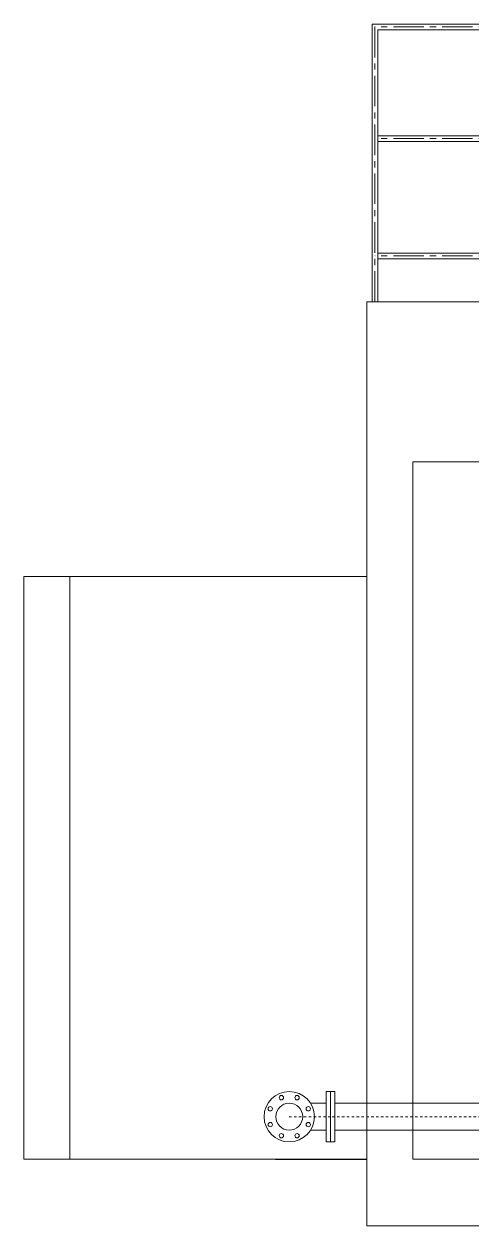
# Model space of a CAD drawing. Header units: millimetres. Extents: x 100 to 940, y 100 to 694.
# Drawn here: x 498.74 to 517.11, y 543.83 to 593.04 of the extents above; entities that cross this region are included whole.
import ezdxf

# ---------------------------------------------------------------- set-up
doc = ezdxf.new("R2010")
doc.units = ezdxf.units.MM
doc.linetypes.add('CENTER', pattern=[2, 1.25, -0.25, 0.25, -0.25])
doc.linetypes.add('SGC_DASHDOT', pattern=[1, 0.5, -0.25, 0, -0.25])
for name, color, linetype, lineweight in [('Centro', 1, 'CENTER', 5), ('PAREDE', 7, 'Continuous', 9), ('SGC-Conexoes (Desenho Unifilar)', 6, 'Continuous', 5), ('SGC-Conexoes (Furos)', 9, 'Continuous', 5), ('SGC-Conexoes (Linhas Externas)', 6, 'Continuous', 9), ('SGC-EIXOS', 9, 'SGC_DASHDOT', 9), ('SGC-Tubos (Desenho Bifilar)', 6, 'Continuous', 9), ('Solo', 14, 'Continuous', 30)]:
    doc.layers.add(name, color=color, linetype=linetype, lineweight=lineweight)

# ---------------------------------------------------------------- blocks, each defined once
blk = doc.blocks.new('BB-1-CA06-N10-D100-S0-L744')
at = {"layer": 'SGC-EIXOS'}
blk.add_line((372, 0), (-372, 0), dxfattribs=at)
at = {"layer": 'SGC-Tubos (Desenho Bifilar)'}
for p, q in [((353, 59), (-353, 59)), ((353, -59), (-353, -59))]:
    blk.add_line(p, q, dxfattribs=at)
for points in [[(-372, -110), (-372, 110), (-353, 110), (-353, -110)], [(372, -110), (372, 110), (353, 110), (353, -110)]]:
    blk.add_lwpolyline(points, close=True, dxfattribs=at)
blk = doc.blocks.new('BB-4-CB01-N10-D100-S0', base_point=(197715.5, 27255.5))
at = {"layer": 'SGC-Conexoes (Furos)'}
for centre in [(197681.1, 27338.7), (197750, 27338.7), (197632.4, 27290), (197798.7, 27290), (197632.4, 27221.1), (197798.7, 27221.1), (197681.1, 27172.4), (197750, 27172.4)]:
    blk.add_circle(centre, 9.5, dxfattribs=at)
at = {"layer": 'SGC-Conexoes (Linhas Externas)'}
for p, q in [((197876.5, 27314.5), (197808.4, 27314.5)), ((197876.5, 27196.5), (197808.4, 27196.5))]:
    blk.add_line(p, q, dxfattribs=at)
blk.add_lwpolyline([(197895.5, 27365.5), (197876.5, 27365.5), (197876.5, 27145.5), (197895.5, 27145.5)], close=True, dxfattribs=at)
for radius in [110, 59]:
    blk.add_circle((197715.5, 27255.5), radius, dxfattribs=at)
at = {"layer": 'SGC-EIXOS'}
blk.add_line((197715.5, 27255.5), (197895.5, 27255.5), dxfattribs=at)

msp = doc.modelspace()

# ---------------------------------------------------------------- linework, layer by layer
at = {"layer": 'Centro'}
for p, q in [((513.127, 581.677), (513.127, 592.927)), ((543.132, 592.927), (513.127, 592.927)), ((543.132, 588.357), (513.127, 588.357)), ((513.127, 581.677), (513.127, 588.118)), ((513.127, 581.677), (513.127, 583.552)), ((543.132, 583.552), (513.127, 583.552)), ((512.799, 581.677), (513.127, 581.677)), ((513.455, 581.677), (513.127, 581.677))]:
    msp.add_line(p, q, dxfattribs=at)
at = {"layer": 'PAREDE'}
for p, q in [((558.736, 581.677), (512.799, 581.677)), ((512.799, 581.677), (512.799, 543.834)), ((512.799, 543.834), (512.799, 581.677)), ((558.736, 575.115), (514.674, 575.115)), ((514.674, 575.115), (514.674, 546.565)), ((498.736, 546.565), (498.736, 570.427)), ((498.736, 570.427), (500.611, 570.427)), ((500.611, 570.427), (500.611, 546.565)), ((512.799, 570.427), (500.611, 570.427)), ((500.611, 546.565), (498.736, 546.565)), ((500.611, 546.565), (509.049, 546.565)), ((533.019, 546.565), (514.674, 546.565)), ((512.799, 543.834), (594.361, 543.834))]:
    msp.add_line(p, q, dxfattribs=at)
at = {"layer": 'SGC-Conexoes (Desenho Unifilar)'}
for p, q in [((513.01, 581.677), (513.01, 593.045)), ((513.01, 593.045), (543.249, 593.045)), ((513.244, 581.677), (513.244, 592.81)), ((513.244, 592.81), (543.015, 592.81)), ((513.244, 588.474), (543.015, 588.474)), ((513.244, 588.24), (543.015, 588.24)), ((513.244, 583.67), (543.015, 583.67)), ((513.244, 583.435), (543.015, 583.435))]:
    msp.add_line(p, q, dxfattribs=at)
at = {"layer": 'Solo'}
msp.add_line((509.049, 546.565), (512.799, 546.565), dxfattribs=at)

# ---------------------------------------------------------------- block references
at = {"layer": 'SGC-Conexoes (Linhas Externas)', "xscale": 0.009375000000000001, "yscale": 0.009375000000000001, "zscale": 0.009375000000000001}
msp.add_blockref('BB-4-CB01-N10-D100-S0', (509.611, 548.307), dxfattribs=at)
at = {"layer": 'SGC-Tubos (Desenho Bifilar)', "xscale": 0.009375000000000001, "yscale": 0.009375000000000001, "zscale": 0.009375000000000001}
msp.add_blockref('BB-1-CA06-N10-D100-S0-L744', (514.786, 548.307), dxfattribs=at)

doc.saveas('drawing.dxf')
